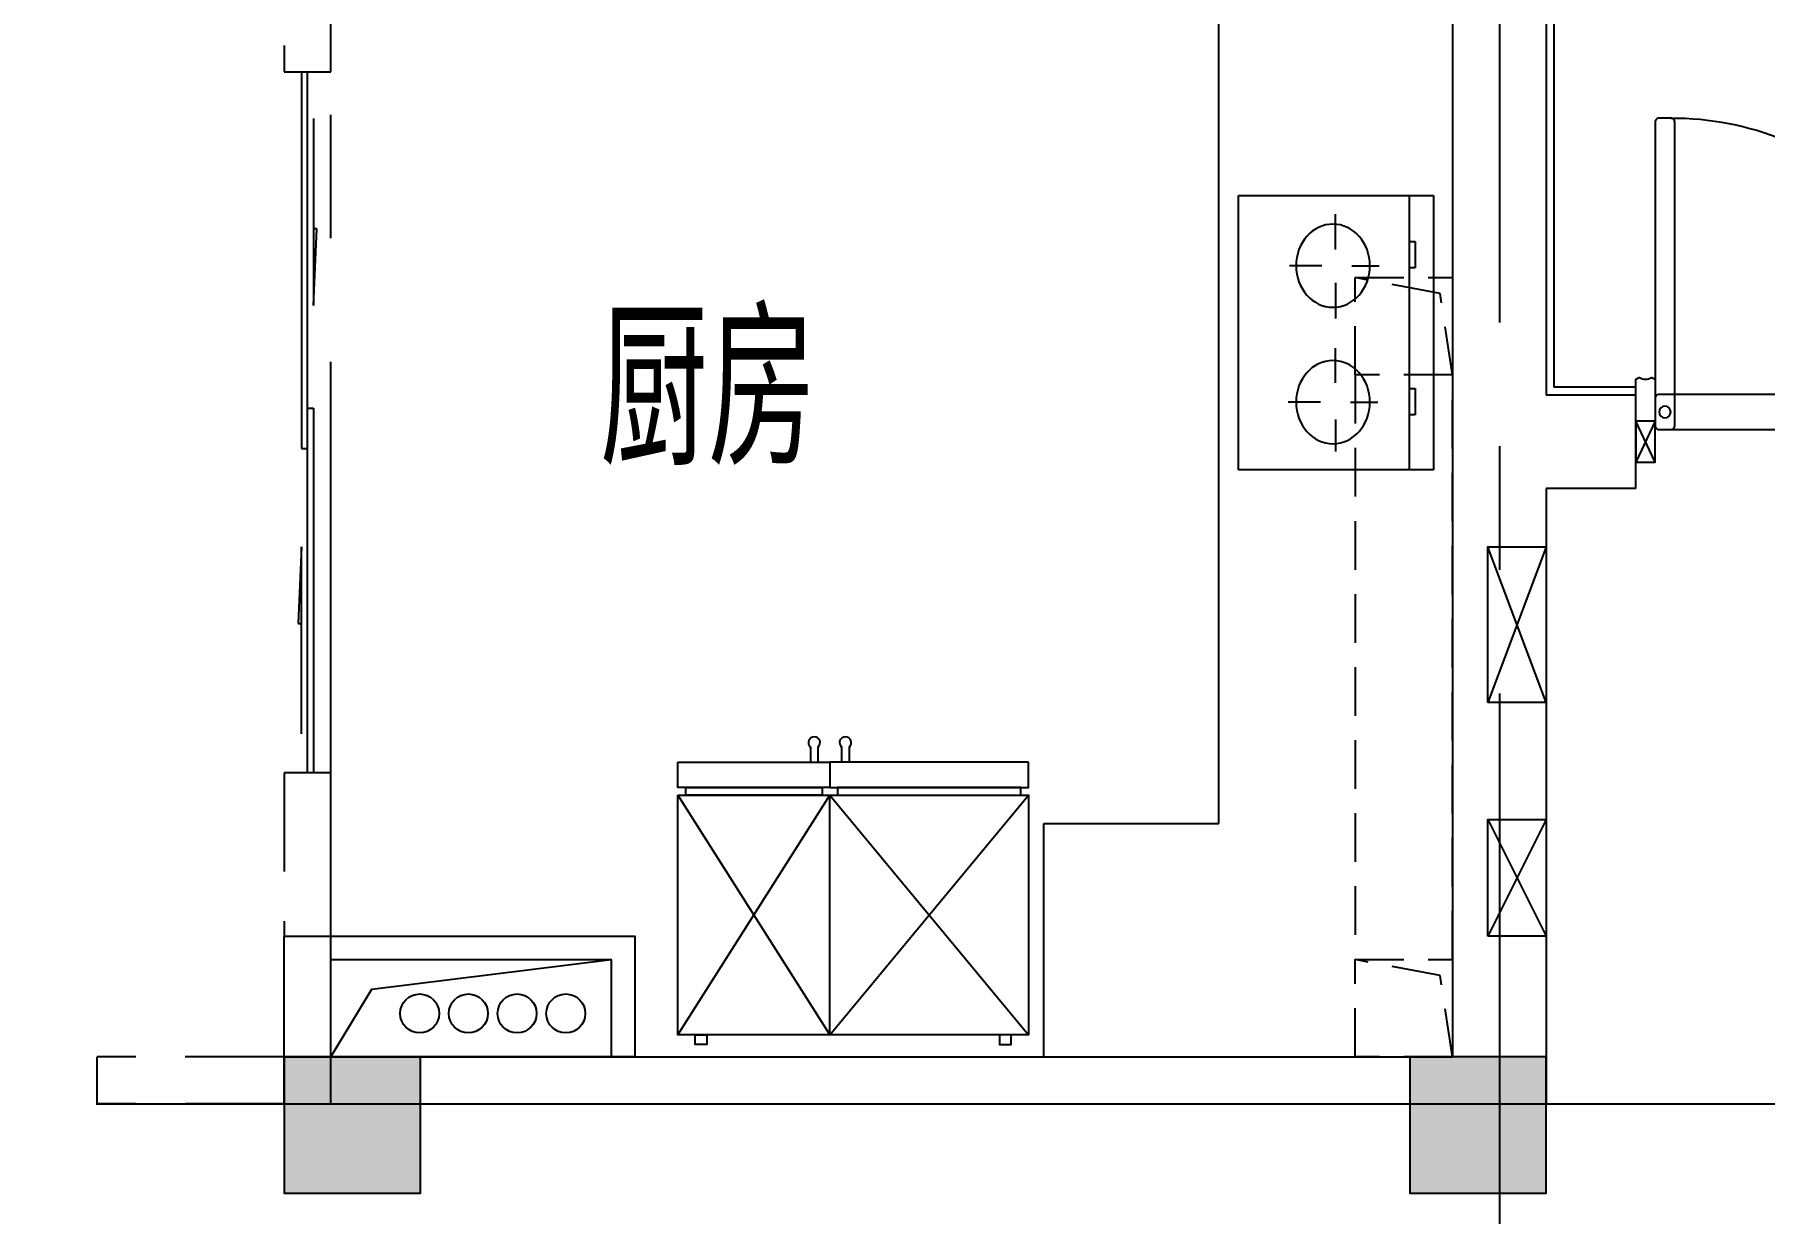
# Model space of a CAD drawing. Extents: x 296441 to 853063, y 459050 to 1117990.
# Drawn here: x 612138 to 616579, y 736231 to 739258 of the extents above; entities that cross this region are included whole.
import ezdxf

# ---------------------------------------------------------------- set-up
doc = ezdxf.new("R2010")
doc.units = 0
doc.header["$LTSCALE"] = 1000
for name, pattern in [('14-GRID$0$CENTER2', [28.575, 19.05, -3.175, 3.175, -3.175]), ('B-PLAN-RF$0$HIDDEN', [0.375, 0.25, -0.125]), ('E1-FL01$0$HIDDEN2', [4.7625, 3.175, -1.5875])]:
    doc.linetypes.add(name, pattern=pattern)
for name, color, linetype in [('0-COL', 50, 'Continuous'), ('0-COL-H1', 170, 'Continuous'), ('14-GRID$0$G-GRID', 9, '14-GRID$0$CENTER2'), ('A-FL01$0$水条件', 2, 'Continuous'), ('DZ-TEXT-FL01$0$A-ROOM-IDEN', 4, 'Continuous'), ('E1-FL01$0$A-WALL-INTR', 51, 'E1-FL01$0$HIDDEN2'), ('G-FL01$0$A 1F$0$FU', 11, 'Continuous'), ('G-FL01$0$A-DOOR', 4, 'Continuous'), ('G-FL01$0$A-FIXT', 162, 'Continuous'), ('G-FL01$0$A-HOLE-ELEC', 224, 'Continuous'), ('G-FL01$0$M3b-FL01$0$A-SECT-FNSH', 6, 'Continuous'), ('G-FL01$0$M3b-FL01$0$A-WIND', 4, 'Continuous'), ('G-FL01$0$M3b-FL01$0$A_OTHER_0', 14, 'Continuous'), ('M-暖通提建筑', 3, 'Continuous'), ('menchuangtao1$0$A-DETL-STONE', 42, 'Continuous'), ('menchuangtao1$0$A-WALL', 1, 'Continuous'), ('menchuangtao1$0$A_CUR_FRAME', 112, 'Continuous'), ('WALL', 242, 'Continuous')]:
    doc.layers.add(name, color=color, linetype=linetype)
doc.styles.add('G-FL01$0$A 1F$0$Standard', font='')
doc.styles.get("Standard").update_dxf_attribs({"font": 'gbenor.shx', "bigfont": 'gbcbig.shx'})
doc.styles.get('G-FL01$0$A 1F$0$Standard').set_extended_font_data('SimSun')

# ---------------------------------------------------------------- blocks, each defined once
blk = doc.blocks.new('G-FL01$0$1234')
for points in [[(159685.1, -223848.2), (159685.1, -224358.2), (159750.1, -224358.2), (159750.1, -223848.2)], [(159750.1, -223868.2), (159750.1, -224338.2), (159770.1, -224338.2), (159770.1, -223868.2)], [(159770.1, -224748.2), (159770.1, -223848.2), (160385.1, -223848.2), (160385.1, -224748.2)], [(160385.1, -223892.5), (160385.1, -223922.5), (160410.1, -223922.5), (160410.1, -223892.5)], [(159685.1, -224748.2), (159685.1, -224358.2), (159750.1, -224358.2), (159750.1, -224748.2)], [(159750.1, -224728.2), (159750.1, -224378.2), (159770.1, -224378.2), (159770.1, -224728.2)], [(160385.1, -224703.9), (160385.1, -224673.9), (160410.1, -224673.9), (160410.1, -224703.9)]]:
    blk.add_lwpolyline(points, close=True)
for points in [[(160385.1, -224358.2), (159770.1, -223848.2)], [(159770.1, -224358.2), (160385.1, -223848.2)], [(160385.1, -224358.2), (159770.1, -224358.2)], [(160385.1, -224748.2), (159770.1, -224358.2)], [(159770.1, -224748.2), (160385.1, -224358.2)]]:
    blk.add_lwpolyline(points)
for points in [[(159685.1, -224308.2), (159646.2, -224308.2, 2.618034), (159646.2, -224328.2), (159685.1, -224328.2)], [(159685.1, -224388.2), (159646.2, -224388.2, 2.618034), (159646.2, -224408.2), (159685.1, -224408.2)]]:
    blk.add_lwpolyline(points, format="xyb")
blk = doc.blocks.new('G-FL01$0$A 1F$0$2408')
for p, q in [((0, 563.6), (0, 0)), ((704.4, 563.6), (0, 563.6)), ((704.4, 0), (704.4, 563.6)), ((704.4, 493.1), (0, 493.1)), ((209, 511), (141.3, 511)), ((141.3, 511), (141.3, 496.7)), ((209, 492.9), (209, 511)), ((518.5, 511), (518.5, 496.7)), ((586.2, 511), (518.5, 511)), ((586.2, 492.9), (586.2, 511)), ((174, 323.7), (174, 403.1)), ((524.3, 327.5), (524.3, 406.4)), ((129.6, 280.5), (47.1, 280.5)), ((223.8, 280.5), (312.2, 280.5)), ((480.3, 280.5), (388.9, 280.5)), ((565.6, 280.5), (657.1, 280.5)), ((174, 237.7), (174, 144)), ((524.3, 241), (524.3, 147.4)), ((0, 0), (704.4, 0))]:
    blk.add_line(p, q)
for centre in [(174, 273.3), (524.3, 273.3)]:
    blk.add_circle(centre, 106.8)
at = {"layer": 'G-FL01$0$A 1F$0$FU', "color": 6, "style": 'G-FL01$0$A 1F$0$Standard', "width": 0.7, "flags": 1}
for tag in ['XVALUE', 'YVALUE']:
    blk.add_attdef(tag, (-1000549.3, -998435.1), '', height=0.02, dxfattribs=at)
blk = doc.blocks.new('menchuangtao1')
at = {"layer": 'menchuangtao1$0$A-DETL-STONE'}
blk.add_lwpolyline([(-10, -52.5), (-10, -159.2, -0.471625), (-15, -162.1, -0.528396), (-19.5, -164.7, 0.241692), (-50.5, -164.7, -0.528396), (-55, -162.1, -0.471625), (-60, -159.2), (-60, -52.5)], format="xyb", close=True, dxfattribs=at)
at = {"layer": 'menchuangtao1$0$A-WALL'}
for p, q in [((-10, 120), (-10, -120)), ((-10, 120), (10, 120)), ((-10, -120), (10, -120))]:
    blk.add_line(p, q, dxfattribs=at)
at = {"layer": 'menchuangtao1$0$A_CUR_FRAME'}
for p, q in [((-60, -52.5), (-10, 52.5)), ((-60, 52.5), (-10, -52.5))]:
    blk.add_line(p, q, dxfattribs=at)
blk.add_lwpolyline([(-10, -52.5), (-10, 52.5), (-60, 52.5), (-60, -52.5)], close=True, dxfattribs=at)
blk = doc.blocks.new('YD')
at = {"layer": 'M-暖通提建筑', "linetype": 'B-PLAN-RF$0$HIDDEN', "ltscale": 0.5}
blk.add_lwpolyline([(236274.9, 65242.4), (236524.9, 65242.4), (236524.9, 64992.4), (236274.9, 64992.4)], close=True, dxfattribs=at)
blk.add_lwpolyline([(236524.9, 64992.4), (236492.5, 65201.8), (236274.9, 65242.4)], dxfattribs=at)
blk = doc.blocks.new('sg3')
at = {"layer": 'A-FL01$0$水条件'}
for points in [[(-537910.8, -91076.9), (-537010.8, -91076.9), (-537010.8, -91386.9), (-537910.8, -91386.9)], [(-537790.8, -91136.9), (-537070.8, -91136.9), (-537070.8, -91386.9), (-537790.8, -91386.9)]]:
    blk.add_lwpolyline(points, close=True, dxfattribs=at)
blk.add_lwpolyline([(-537790.8, -91386.9), (-537685.6, -91213.3), (-537070.8, -91136.9)], dxfattribs=at)
for centre in [(-537562.7, -91275.3), (-537437.7, -91275.3), (-537312.7, -91275.3), (-537187.7, -91275.3)]:
    blk.add_circle(centre, 50, dxfattribs=at)
blk = doc.blocks.new('G-FL01$0$M3b-FL01$0$户门1600-P')
at = {"layer": 'G-FL01$0$M3b-FL01$0$A-WIND'}
for points in [[(-1548.7, 107.7), (-1548.7, -672.3, -0.414214), (-1558.7, -682.3), (-1588.7, -682.3, -0.414214), (-1598.7, -672.3), (-1598.7, 107.7, -0.414214), (-1588.7, 117.7), (-1558.7, 117.7, -0.414214)], [(-48.7, 107.7), (-48.7, -672.3, 0.414214), (-38.7, -682.3), (-8.7, -682.3, 0.414214), (1.3, -672.3), (1.3, 107.7, 0.414214), (-8.7, 117.7), (-38.7, 117.7, 0.414214)]]:
    blk.add_lwpolyline(points, format="xyb", close=True, dxfattribs=at)
for centre, start, end in [((-1553.7, 72.7), 269.6336, 359.9993), ((-43.7, 72.7), 180.0007, 270.3664)]:
    blk.add_arc(centre, 755, start, end, dxfattribs=at)
at = {"layer": 'G-FL01$0$M3b-FL01$0$A_OTHER_0'}
blk.add_lwpolyline([(-1588.7, 117.7), (-8.7, 117.7, -0.414214), (1.3, 107.7), (1.3, 37.7, -0.414214), (-8.7, 27.7), (-1588.7, 27.7, -0.414214), (-1598.7, 37.7), (-1598.7, 107.7, -0.414214)], format="xyb", close=True, dxfattribs=at)
for centre in [(-1573.7, 72.7), (-23.7, 72.7)]:
    blk.add_circle(centre, 15, dxfattribs=at)
blk = doc.blocks.new('A$C38AD7E8D')
at = {"layer": '0-COL', "color": 6}
for points in [[(4431.4, -3481.4), (4081.4, -3481.4), (4081.4, -3831.4), (4431.4, -3831.4)], [(7321.4, -3481.4), (6971.4, -3481.4), (6971.4, -3831.4), (7321.4, -3831.4)]]:
    blk.add_lwpolyline(points, close=True, dxfattribs=at)
at = {"layer": '0-COL-H1', "color": 254}
for points in [[(4081.4, -3831.4), (4081.4, -3481.4), (4431.4, -3831.4), (4431.4, -3481.4)], [(6971.4, -3831.4), (6971.4, -3481.4), (7321.4, -3831.4), (7321.4, -3481.4)]]:
    blk.add_solid(points, dxfattribs=at)

msp = doc.modelspace()

# ---------------------------------------------------------------- linework, layer by layer
at = {"layer": '14-GRID$0$G-GRID', "color": 8, "ltscale": 0.1}
for p, q in [((612898.5, 736512.6), (612898.5, 748996.4)), ((615898.5, 748996.4), (615898.5, 716237.9)), ((595151, 736512.6), (620098.5, 736512.6))]:
    msp.add_line(p, q, dxfattribs=at)
at = {"layer": 'E1-FL01$0$A-WALL-INTR', "ltscale": 0.08, "extrusion": (8.34702e-21, 4.5439e-05, 1)}
for p, q in [((612778.5, 739992.6, -15.4), (612778.5, 739162.6, -15.4)), ((612898.5, 739162.6, -15.4), (612898.5, 739992.6, -15.4)), ((612778.5, 737362.6, -15.4), (612778.5, 736942.6, -15.4)), ((612898.5, 736942.6, -15.4), (612898.5, 737362.6, -15.4)), ((612778.5, 736632.6, -15.4), (612298.5, 736632.6, -15.4)), ((612298.5, 736512.6, -15.4), (612298.5, 736632.6, -15.4)), ((612778.5, 736512.6, -15.4), (612778.5, 736632.6, -15.4))]:
    msp.add_line(p, q, dxfattribs=at)
at = {"layer": 'E1-FL01$0$A-WALL-INTR', "extrusion": (8.34702e-21, 4.5439e-05, 1)}
for p, q in [((612778.5, 739162.6, -15.4), (612898.5, 739162.6, -15.4)), ((612898.5, 737362.6, -15.4), (612778.5, 737362.6, -15.4)), ((612853.5, 737362.6, -15.4), (612838.5, 737362.6, -15.4))]:
    msp.add_line(p, q, dxfattribs=at)
at = {"layer": 'E1-FL01$0$A-WALL-INTR', "ltscale": 0.08}
msp.add_line((612778.5, 736512.6, -15.4), (612298.5, 736512.6, -15.4), dxfattribs=at)
at = {"layer": 'G-FL01$0$A-DOOR', "extrusion": (8.34702e-21, 4.5439e-05, 1)}
for p, q in [((612823.5, 739162.6, -15.4), (612823.5, 738195.1, -15.4)), ((612838.5, 738195.1, -15.4), (612838.5, 739162.6, -15.4)), ((612853.5, 739042.6, -15.4), (612853.5, 738562.6, -15.4)), ((612862.2, 738759.3, -15.4), (612853.5, 738759.3, -15.4)), ((612853.5, 738562.6, -15.4), (612862.2, 738759.3, -15.4)), ((612838.5, 738298.8, -15.4), (612853.5, 738298.8, -15.4)), ((612838.5, 737362.6, -15.4), (612838.5, 738298.8, -15.4)), ((612853.5, 738298.8, -15.4), (612853.5, 737362.6, -15.4)), ((612823.5, 738195.1, -15.4), (612838.5, 738195.1, -15.4)), ((612823.5, 737942.6, -15.4), (612814.8, 737746, -15.4)), ((612823.5, 737462.6, -15.4), (612823.5, 737942.6, -15.4)), ((612814.8, 737746, -15.4), (612823.5, 737746, -15.4))]:
    msp.add_line(p, q, dxfattribs=at)
at = {"layer": 'G-FL01$0$A-FIXT', "extrusion": (8.34702e-21, 4.5439e-05, 1)}
for p, q in [((615178.5, 737232.6, -15.4), (615178.5, 739392.6, -15.4)), ((614728.5, 736632.6, -15.4), (614728.5, 737232.6, -15.4)), ((614728.5, 737232.6, -15.4), (615178.5, 737232.6, -15.4))]:
    msp.add_line(p, q, dxfattribs=at)
at = {"layer": 'G-FL01$0$A-HOLE-ELEC', "extrusion": (8.34702e-21, 4.5439e-05, 1)}
for p, q in [((616018.5, 737542.6, -15.4), (615868.5, 737942.6, -15.4)), ((616018.5, 737942.6, -15.4), (615868.5, 737542.6, -15.4)), ((615868.5, 737242.6, -15.4), (616018.5, 736942.6, -15.4)), ((616018.5, 737242.6, -15.4), (615868.5, 736942.6, -15.4))]:
    msp.add_line(p, q, dxfattribs=at)
at = {"layer": 'G-FL01$0$A-HOLE-ELEC', "extrusion": (8.34702e-21, 4.5439e-05, 1), "elevation": 32.9}
for points in [[(615868.5, 737542.6), (615868.5, 737942.6), (616018.5, 737942.6), (616018.5, 737542.6)], [(615868.5, 736942.6), (615868.5, 737242.6), (616018.5, 737242.6), (616018.5, 736942.6)]]:
    msp.add_lwpolyline(points, close=True, dxfattribs=at)
at = {"layer": 'G-FL01$0$M3b-FL01$0$A-SECT-FNSH'}
msp.add_line((616248.5, 738352.6, -15.4), (616038.5, 738352.6, -15.4), dxfattribs=at)
at = {"layer": 'G-FL01$0$M3b-FL01$0$A-SECT-FNSH', "elevation": -15.4}
msp.add_lwpolyline([(616258.5, 739972.6), (616038.5, 739972.6), (616038.5, 738352.6)], dxfattribs=at)
at = {"layer": 'M-暖通提建筑', "linetype": 'B-PLAN-RF$0$HIDDEN', "ltscale": 0.5}
for p, q in [((615528.5, 738384.1, -15.4), (615528.5, 736882.6, -15.4)), ((615778.5, 736882.6, -15.4), (615778.5, 738384.1, -15.4))]:
    msp.add_line(p, q, dxfattribs=at)
at = {"layer": 'WALL', "extrusion": (8.34702e-21, 4.5439e-05, 1)}
for p, q in [((615778.5, 739992.6, -15.4), (615778.5, 736632.6, -15.4)), ((616248.5, 738332.6, -15.4), (616018.5, 738332.6, -15.4)), ((616248.5, 738092.6, -15.4), (616018.5, 738092.6, -15.4)), ((616018.5, 738092.6, -15.4), (616018.5, 736512.6, -15.4)), ((612778.5, 736632.6, -15.4), (615778.5, 736632.6, -15.4)), ((612778.5, 736512.6, -15.4), (616018.5, 736512.6, -15.4))]:
    msp.add_line(p, q, dxfattribs=at)
at = {"layer": 'WALL'}
msp.add_line((616248.5, 738092.6, -15.4), (616248.5, 738332.6, -15.4), dxfattribs=at)
at = {"layer": 'WALL', "extrusion": (8.34702e-21, 4.5439e-05, 1), "elevation": 32.8}
msp.add_lwpolyline([(616248.5, 739992.6), (616018.5, 739992.6), (616018.5, 738332.6)], dxfattribs=at)

# ---------------------------------------------------------------- block references
for name, p in [('A$C38AD7E8D', (608697, 740114.1, -13.6)), ('YD', (379253.6, 673391.7, -15.4)), ('sg3', (1150689.3, 828019.6, -15.4)), ('YD', (379253.6, 671640.2, -15.4))]:
    msp.add_blockref(name, p)
at = {"extrusion": (8.34702e-21, 4.5439e-05, 1), "rotation": 180}
msp.add_blockref('menchuangtao1', (616238.5, 738212.6, 6.6), dxfattribs=at)
at = {"layer": 'G-FL01$0$A-FIXT', "extrusion": (-6.77626e-21, -4.5439e-05, -1), "yscale": 0.8880995655199517, "zscale": -0.9999999999999971, "rotation": 90.00000127495797}
msp.add_blockref('G-FL01$0$A 1F$0$2408', (-615228.5, 738140.4, -6.6), dxfattribs=at)
at = {"layer": 'G-FL01$0$A-FIXT', "extrusion": (5.42101e-20, 4.5439e-05, 1), "rotation": 269.9999877085046}
msp.add_blockref('G-FL01$0$1234', (838537.8, 897074.8, 6.6), dxfattribs=at)
at = {"layer": 'G-FL01$0$M3b-FL01$0$A-WIND', "extrusion": (8.34702e-21, -4.5439e-05, 1), "xscale": -1, "rotation": 180}
msp.add_blockref('G-FL01$0$M3b-FL01$0$户门1600-P', (617897.2, 738361.7, -37.4), dxfattribs=at)

# ---------------------------------------------------------------- texts
at = {"layer": 'DZ-TEXT-FL01$0$A-ROOM-IDEN'}
msp.add_text('厨房', height=385.82, dxfattribs=at).set_placement((613589.4, 738152.4))

doc.saveas('drawing.dxf')
